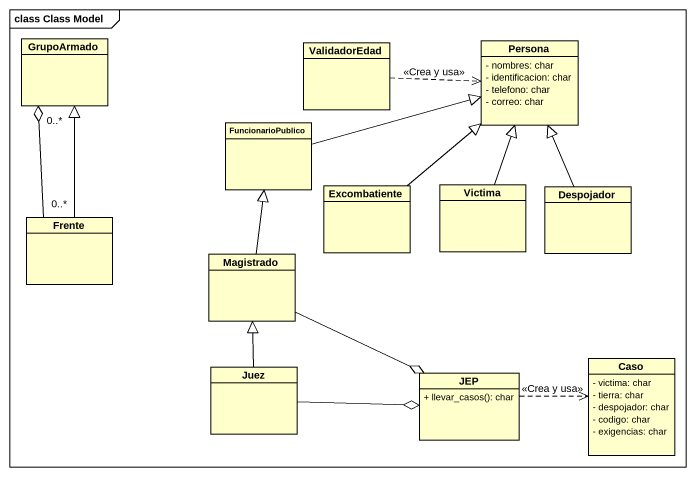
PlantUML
@startuml
mainframe class Class Model
hide circle
hide empty members
skinparam classAttributeIconSize 0
class GrupoArmado
class ValidadorEdad
class Persona {
  - nombres: char
  - identificacion: char
  - telefono: char
  - correo: char
}
class FuncionarioPublico
class Excombatiente
class Victima
class Despojador
class Frente
class Magistrado
class Juez
class JEP {
  + llevar_casos(): char
}
class Caso {
  - victima: char
  - tierra: char
  - despojador: char
  - codigo: char
  - exigencias: char
}
ValidadorEdad .right.> Persona : <<Crea y usa>>
FuncionarioPublico -right-|> Persona
Excombatiente -up-|> Persona
Victima -up-|> Persona
Despojador -up-|> Persona
Frente -up-|> GrupoArmado
Frente "0..*" -up-o "0..*" GrupoArmado
Magistrado -up-|> FuncionarioPublico
Magistrado -right-o JEP
Juez -up-|> Magistrado
Juez -right-o JEP
JEP .right.> Caso : <<Crea y usa>>
@enduml
